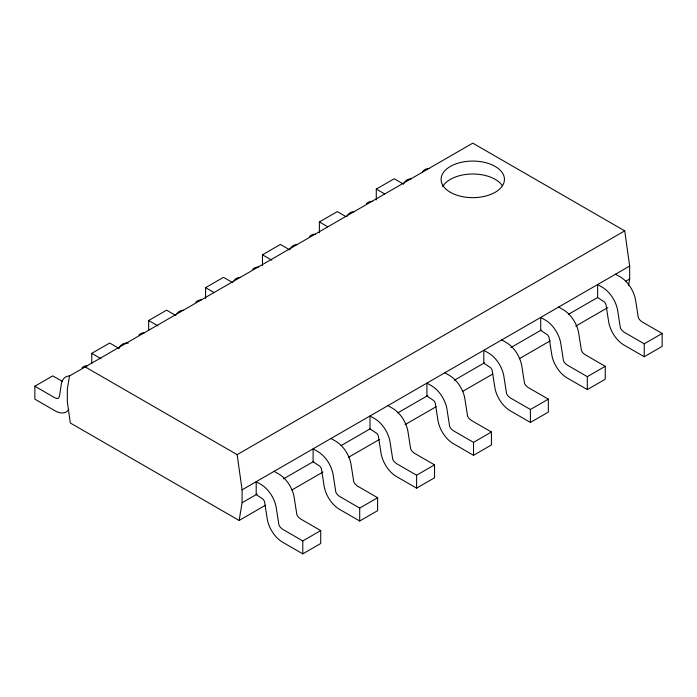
<?xml version="1.0" encoding="UTF-8"?>
<svg xmlns="http://www.w3.org/2000/svg" width="697" height="697" viewBox="0 0 697 697"><rect width="100%" height="100%" fill="white"/><g stroke="black" fill="none" stroke-linecap="round" stroke-linejoin="round"><path stroke-width="1.05" d="M628.616 285.239L629.661 279L629.661 266.062L624.73 230.873L472.775 143.146L69.508 375.971L67.339 388.943L67.339 401.873L70.301 422.983L239.123 520.459L242.086 502.764L242.086 489.825L237.146 454.644L85.191 366.91M68.759 409.496A22.182 12.807 60 0 1 55.08 410.838L34.85 399.163L34.85 386.225L52.772 375.875L62.068 381.242M91.751 363.067L91.751 353.37L109.682 343.02L118.969 348.387M148.661 330.221L148.661 320.515L166.583 310.165L175.879 315.532M205.563 298.438L205.563 287.661L223.484 277.319L232.781 282.677M262.473 265.592L262.473 254.806L280.394 244.464L289.691 249.822M319.374 232.737L319.374 221.951L337.296 211.609L345.66 216.436M376.284 199.882L376.284 189.105L394.206 178.754L403.493 184.121M237.146 454.644L624.73 230.873M242.086 489.825L629.661 266.062M242.086 502.764L257.176 494.051M283.574 478.813L313.755 461.388M341.103 445.601L370.334 428.716M397.682 412.929L427.862 395.504M454.261 380.266L484.441 362.841M510.84 347.594L541.02 330.178M568.369 314.382L597.599 297.506M625.889 281.17L629.661 279M239.123 520.459L265.522 505.212M291.93 489.965L323.051 472M348.509 457.302L379.63 439.337M405.088 424.63L436.209 406.665M462.616 391.418L492.796 374.001M519.195 358.755L550.316 340.789M575.783 326.091L607.845 307.577M302.794 540.924L320.716 530.574L320.716 543.512L302.794 553.854L282.564 542.179A22.182 12.807 60 0 1 267.082 517.984L264.512 501.544A6.334 3.659 60 0 0 262.926 499.061L256.2 494.617L256.2 481.679L260.887 484.389A22.182 12.807 60 0 1 276.378 508.575L278.939 525.024A6.334 3.659 60 0 0 280.534 527.507L282.564 529.241L302.794 540.924L302.794 553.854M359.704 508.069L377.626 497.719L377.626 510.657L359.704 520.999L339.465 509.324A22.182 12.807 60 0 1 323.983 485.129L321.413 468.689A6.334 3.659 60 0 0 319.827 466.206L313.101 461.762L313.101 448.824L317.797 451.534A22.182 12.807 60 0 1 333.279 475.729L335.849 492.169A6.334 3.659 60 0 0 337.435 494.652L339.465 496.386L359.704 508.069L359.704 520.999M416.606 475.215L434.527 464.864L434.527 477.802L416.606 488.153L396.375 476.469A22.182 12.807 60 0 1 380.893 452.283L378.323 435.834A6.334 3.659 60 0 0 376.728 433.351L370.011 428.908L370.011 415.97L374.698 418.679A22.182 12.807 60 0 1 390.189 442.874L392.751 459.314A6.334 3.659 60 0 0 394.345 461.797L396.375 463.531L416.606 475.215L416.606 488.153M473.516 442.36L491.437 432.009L491.437 444.947L473.516 455.298L453.277 443.614A22.182 12.807 60 0 1 437.794 419.428L435.224 402.979A6.334 3.659 60 0 0 433.639 400.496L426.912 396.053L426.912 383.123L431.609 385.824A22.182 12.807 60 0 1 447.091 410.019L449.661 426.459A6.334 3.659 60 0 0 451.247 428.943L453.277 430.676L473.516 442.36L473.516 455.298M530.417 409.505L548.339 399.154L548.339 412.093L530.417 422.443L510.187 410.76A22.182 12.807 60 0 1 494.696 386.574L492.134 370.133A6.334 3.659 60 0 0 490.54 367.641L483.814 363.198L483.814 350.269L488.51 352.978A22.182 12.807 60 0 1 503.992 377.164L506.562 393.605A6.334 3.659 60 0 0 508.157 396.088L510.187 397.821L530.417 409.505L530.417 422.443M587.318 376.65L605.249 366.308L605.249 379.238L587.318 389.588L567.088 377.905A22.182 12.807 60 0 1 551.606 353.719L549.036 337.278A6.334 3.659 60 0 0 547.45 334.795L540.724 330.343L540.724 317.414L545.411 320.123A22.182 12.807 60 0 1 560.902 344.309L563.464 360.75A6.334 3.659 60 0 0 565.058 363.233L567.088 364.975L587.318 376.65L587.318 389.588M644.228 343.795L662.15 333.454L662.15 346.383L644.228 356.733L623.998 345.05A22.182 12.807 60 0 1 608.507 320.864L605.946 304.423A6.334 3.659 60 0 0 604.351 301.94L597.625 297.497L597.625 284.559L602.321 287.269A22.182 12.807 60 0 1 617.803 311.454L620.374 327.895A6.334 3.659 60 0 0 621.959 330.378L623.998 332.12L644.228 343.795L644.228 356.733M615.547 274.209L620.243 276.918A22.182 12.807 60 0 1 635.725 301.104L638.295 317.553A6.334 3.659 60 0 0 639.89 320.036L641.92 321.77L662.15 333.454M376.284 189.105L384.648 193.932M558.645 307.063L563.342 309.773A22.182 12.807 60 0 1 578.824 333.959L581.394 350.408A6.334 3.659 60 0 0 582.98 352.891L585.01 354.625L605.249 366.308M319.374 221.951L327.738 226.786M501.744 339.918L506.431 342.628A22.182 12.807 60 0 1 521.922 366.814L524.484 383.254A6.334 3.659 60 0 0 526.078 385.746L528.108 387.48L548.339 399.154M262.473 254.806L271.76 260.173M444.834 372.773L449.53 375.483A22.182 12.807 60 0 1 465.012 399.669L467.582 416.109A6.334 3.659 60 0 0 469.168 418.592L471.198 420.335L491.437 432.009M205.563 287.661L213.927 292.487M387.933 405.628L392.62 408.337A22.182 12.807 60 0 1 408.111 432.523L410.672 448.964A6.334 3.659 60 0 0 412.267 451.447L414.297 453.189L434.527 464.864M148.661 320.515L157.958 325.882M331.023 438.483L335.719 441.192A22.182 12.807 60 0 1 351.201 465.378L353.771 481.819A6.334 3.659 60 0 0 355.357 484.302L357.395 486.036L377.626 497.719M91.751 353.37L101.048 358.737M274.121 471.338L278.809 474.038A22.182 12.807 60 0 1 294.3 498.233L296.861 514.674A6.334 3.659 60 0 0 298.455 517.157L300.485 518.89L320.716 530.574M34.85 386.225L55.08 397.909L57.11 398.518A6.334 3.659 60 0 0 58.705 397.865L59.506 396.105L61.275 384.387A22.182 12.807 60 0 1 69.648 375.944M403.702 183.755A22.182 12.807 60 0 1 411.073 178.824M422.434 171.959A22.182 12.807 60 0 1 428.995 168.474M346.801 216.61A22.182 12.807 60 0 1 354.172 211.679M366.526 203.594A22.182 12.807 60 0 1 372.093 201.328M289.9 249.465A22.182 12.807 60 0 1 297.262 244.534M309.625 236.449A22.182 12.807 60 0 1 315.183 234.183M233.8 280.865A22.182 12.807 60 0 1 240.36 277.38M252.715 269.303A22.182 12.807 60 0 1 258.282 267.038M176.89 313.72A22.182 12.807 60 0 1 183.45 310.235M195.813 302.158A22.182 12.807 60 0 1 201.381 299.893M119.178 348.021A22.182 12.807 60 0 1 128.239 343.212M138.903 335.013A22.182 12.807 60 0 1 144.471 332.748M82.002 367.868A22.182 12.807 60 0 1 87.569 365.594M442.639 186.648A31.687 18.296 0 0 1 471.939 174.006A31.687 18.296 0 0 1 502.354 185.742M450.367 192.294A31.687 18.296 0 0 0 503.373 184.095A31.687 18.296 0 0 0 464.568 161.695A31.687 18.296 0 0 0 450.367 192.294"/></g></svg>
